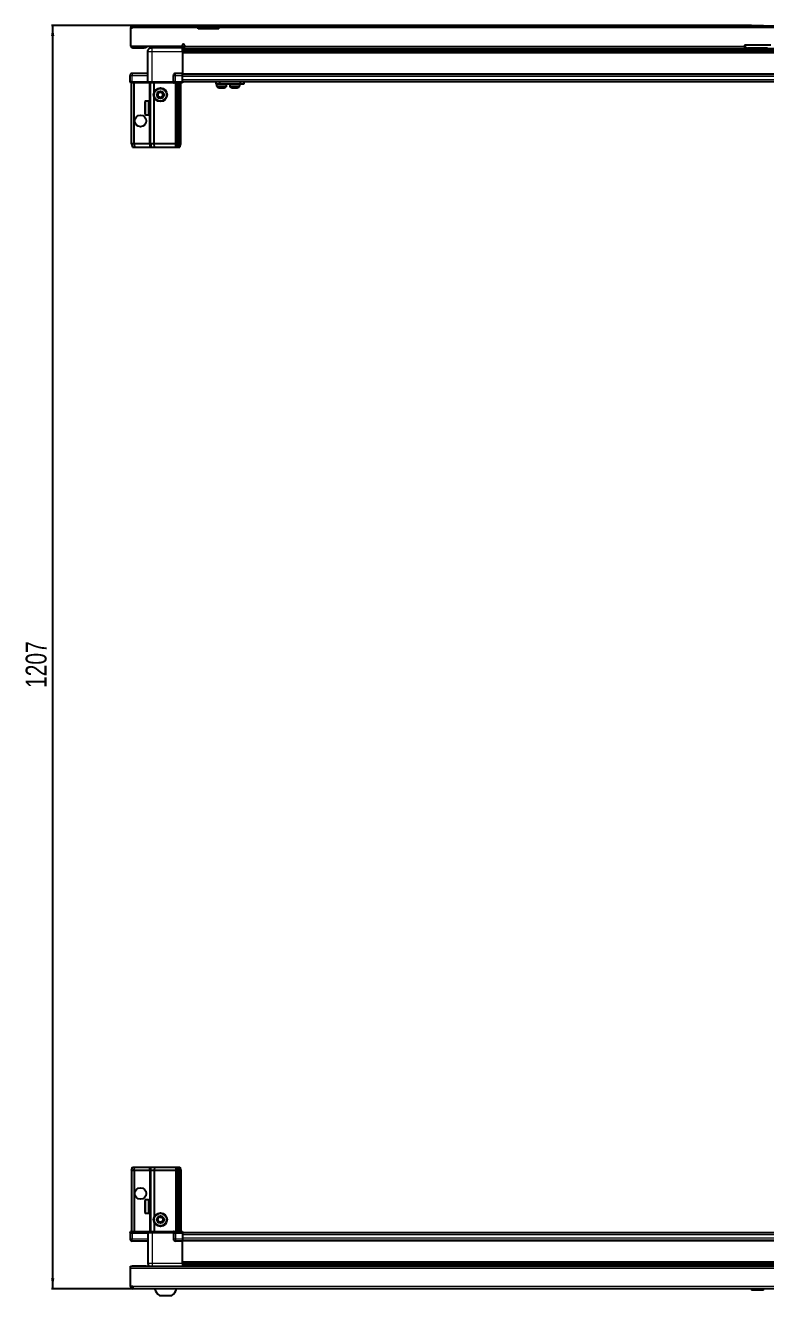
# Model space of a CAD drawing. Header units: millimetres. Extents: x 1315 to 5509, y -845 to 1863.
# Drawn here: x 1371 to 2078, y -845 to 369 of the extents above; entities that cross this region are included whole.
import ezdxf

# ---------------------------------------------------------------- set-up
doc = ezdxf.new("R2010")
doc.units = ezdxf.units.MM
doc.layers.add('FORMAT', color=7, linetype='Continuous')
doc.styles.add('SLDTEXTSTYLE0', font='TXT', dxfattribs={"width": 0.75})
doc.dimstyles.new('SLDDIMSTYLE0', dxfattribs={"dimtxt": 20, "dimasz": 10, "dimexe": 0, "dimexo": 0.0625, "dimgap": 5, "dimtad": 2, "dimdec": 1, "dimrnd": 1e-09, "dimzin": 12, "dimdsep": 46, "dimtxsty": 'SLDTEXTSTYLE0', "dimsah": 1, "dimcen": 0.09, "dimadec": 0, "dimazin": 3, "dimtfac": 1, "dimtofl": 0, "dimtmove": 0, "dimatfit": 3, "dimfxl": 0, "dimfrac": 2, "dimtolj": 1, "dimtzin": 12, "dimarcsym": 0})

# ---------------------------------------------------------------- blocks, each defined once
blk = doc.blocks.new('_D_10')
at = {"layer": 'FORMAT'}
for p, q in [((2065, 368.6), (1395.8, 368.6)), ((1396.8, 368.6), (1396.8, -838.4)), ((1473.4, -838.4), (1395.8, -838.4))]:
    blk.add_line(p, q, dxfattribs=at)
for points in [[(1396.8, 368.6), (1395.3, 358.6), (1398.4, 358.6)], [(1396.8, -838.4), (1398.4, -828.4), (1395.3, -828.4)]]:
    blk.add_solid(points, dxfattribs=at)
at = {"layer": 'FORMAT', "insert": (1371, -264.4), "char_height": 20, "attachment_point": 1, "rotation": 90, "style": 'SLDTEXTSTYLE0'}
blk.add_mtext('1207', dxfattribs=at)

msp = doc.modelspace()

# ---------------------------------------------------------------- linework, layer by layer
at = {"color": 7, "linetype": 'Continuous', "lineweight": 25}
for p, q in [((1472.32, 366.24), (1471.32, 366.24)), ((1471.32, 366.24), (1471.32, 365.34)), ((1471.32, 365.34), (1471.32, 348.84)), ((1472.32, 365.34), (1471.32, 365.34)), ((1472.32, 366.24), (1472.32, 365.34)), ((1472.92, 368.34), (1535.82, 368.34)), ((1496.18, 368.64), (1496.18, 368.34)), ((1496.18, 368.64), (1507.75, 368.64)), ((1507.75, 368.34), (1507.75, 368.64)), ((1535.82, 366.24), (1535.82, 368.34)), ((1535.82, 368.34), (1545.82, 368.34)), ((1545.82, 366.84), (1535.82, 366.84)), ((1535.82, 365.34), (1535.82, 366.24)), ((1555.82, 365.34), (1535.82, 365.34)), ((1545.82, 368.34), (1555.82, 368.34)), ((1555.82, 366.84), (1545.82, 366.84)), ((1555.82, 368.34), (2585.82, 368.34)), ((1555.82, 368.34), (1555.82, 366.24)), ((1555.82, 365.34), (1555.82, 366.24)), ((2065.03, 368.64), (2065.03, 368.34)), ((2065.03, 368.64), (2076.6, 368.64)), ((2076.6, 368.34), (2076.6, 368.64)), ((1471.32, 348.84), (1520.82, 348.84)), ((1473.42, 347.34), (1484.32, 347.34)), ((1486.32, 347.34), (1484.32, 347.34)), ((1486.32, 348.84), (1486.32, 347.34)), ((1487.82, 314.84), (1487.82, 343.84)), ((1491.57, 348.84), (1491.57, 347.34)), ((1520.82, 347.34), (1491.82, 347.34)), ((1518.07, 347.34), (1518.07, 348.84)), ((1520.82, 348.84), (1520.82, 349.69)), ((1520.82, 348.84), (1520.82, 347.34)), ((1520.82, 346.69), (1544.7, 346.69)), ((2620.82, 344.9), (1520.82, 344.9)), ((2620.82, 344.86), (1520.82, 344.86)), ((1520.82, 343.84), (1520.82, 322.84)), ((1522.82, 349.69), (1522.82, 348.94)), ((1522.82, 346.84), (1522.82, 348.94)), ((1522.82, 346.84), (2058.32, 346.84)), ((1539.32, 346.84), (1539.32, 346.69)), ((1539.48, 346.84), (1539.48, 346.69)), ((1539.69, 346.84), (1539.69, 346.69)), ((1540.24, 346.84), (1540.24, 346.69)), ((1540.65, 346.84), (1540.65, 346.69)), ((1541.54, 346.84), (1541.54, 346.69)), ((1542.13, 346.84), (1542.13, 346.69)), ((1543.26, 346.84), (1543.26, 346.69)), ((1543.96, 346.84), (1543.96, 346.69)), ((1544.7, 346.69), (1545.24, 346.69)), ((1545.24, 346.84), (1545.24, 346.69)), ((1545.24, 346.69), (1545.97, 346.69)), ((1545.24, 346.69), (1545.24, 346.69)), ((1545.43, 346.84), (1545.43, 346.69)), ((1545.93, 346.84), (1545.93, 346.69)), ((1545.97, 346.69), (1545.98, 346.69)), ((1545.98, 346.84), (1545.98, 346.69)), ((1545.98, 346.69), (1546.94, 346.69)), ((1546.94, 346.69), (2594.7, 346.69)), ((1547.27, 346.84), (1547.27, 346.69)), ((1547.28, 346.84), (1547.28, 346.69)), ((1547.98, 346.84), (1547.98, 346.69)), ((1549.15, 346.84), (1549.15, 346.69)), ((1549.77, 346.84), (1549.77, 346.69)), ((1550.71, 346.84), (1550.71, 346.69)), ((1551.17, 346.84), (1551.17, 346.69)), ((1551.8, 346.84), (1551.8, 346.69)), ((1552.05, 346.84), (1552.05, 346.69)), ((1552.29, 346.84), (1552.29, 346.69)), ((1552.32, 346.84), (1552.32, 346.69)), ((2083.32, 349.84), (2058.32, 349.84)), ((2058.32, 349.84), (2058.32, 348.94)), ((2058.32, 348.94), (2058.32, 346.84)), ((2080.32, 346.84), (2061.32, 346.84)), ((1470.82, 314.84), (1470.82, 320.84)), ((1487.82, 322.84), (1472.82, 322.84)), ((1512.32, 314.84), (1512.32, 320.84)), ((1520.82, 322.84), (1514.32, 322.84)), ((1520.82, 320.84), (1520.82, 322.84)), ((1520.82, 322.19), (2620.82, 322.19)), ((1520.82, 314.84), (1520.82, 320.84)), ((1470.82, 314.84), (1470.82, 314.51)), ((1470.82, 314.84), (1470.82, 314.84)), ((1470.82, 314.84), (1470.82, 314.51)), ((1472.82, 314.84), (1470.82, 314.84)), ((1470.82, 314.51), (1471.32, 313.64)), ((1470.82, 314.51), (1471.32, 313.64)), ((1471.32, 313.64), (1472.82, 313.64)), ((1472.32, 255.34), (1472.32, 313.64)), ((1472.82, 314.84), (1487.62, 314.84)), ((1487.62, 313.64), (1472.82, 313.64)), ((1474.82, 255.34), (1474.82, 313.64)), ((1487.62, 314.84), (1487.82, 314.84)), ((1487.82, 313.64), (1487.62, 313.64)), ((1487.82, 314.84), (1487.82, 313.64)), ((1487.82, 314.84), (1491.82, 314.84)), ((1491.82, 313.64), (1487.82, 313.64)), ((1490.32, 255.34), (1490.32, 313.64)), ((1491.82, 314.84), (1512.12, 314.84)), ((1512.12, 313.64), (1491.82, 313.64)), ((1493.82, 304.84), (1493.82, 313.64)), ((1512.12, 314.84), (1512.32, 314.84)), ((1512.32, 313.64), (1512.12, 313.64)), ((1512.32, 314.84), (1512.32, 313.64)), ((1514.32, 314.84), (1512.32, 314.84)), ((1512.32, 314.84), (1514.32, 314.84)), ((1512.32, 313.64), (1513, 313.64)), ((1520.82, 313.64), (1513, 313.64)), ((1514.32, 314.84), (1520.82, 314.84)), ((1514.32, 314.51), (1520.82, 314.51)), ((1515.32, 255.34), (1515.32, 313.64)), ((1516.32, 255.34), (1516.32, 313.64)), ((1517.82, 255.34), (1517.82, 313.64)), ((1519.32, 255.34), (1519.32, 313.64)), ((1520.82, 314.99), (2620.82, 314.99)), ((1520.82, 314.84), (1520.82, 314.51)), ((1520.82, 314.51), (1520.82, 313.64)), ((1553.27, 312.49), (1553.27, 314.99)), ((1556.27, 312.49), (1553.27, 312.49)), ((1553.62, 312.49), (1553.62, 310.58)), ((1556.27, 314.99), (1556.27, 312.49)), ((1576.47, 312.49), (1556.27, 312.49)), ((1563.12, 310.58), (1563.12, 312.49)), ((1566.07, 312.49), (1566.07, 310.58)), ((1566.12, 312.49), (1566.12, 310.58)), ((1575.62, 310.58), (1575.62, 312.49)), ((1576.47, 312.49), (1576.47, 314.99)), ((1579.47, 312.49), (1576.47, 312.49)), ((1579.47, 314.99), (1579.47, 312.49)), ((1485.12, 284.14), (1485.12, 295.54)), ((1488.82, 296.34), (1485.92, 296.34)), ((1488.32, 296.25), (1488.82, 296.25)), ((1488.32, 296.25), (1488.32, 296.08)), ((1488.32, 296.08), (1488.82, 296.08)), ((1488.32, 295.59), (1488.82, 295.59)), ((1488.32, 295.59), (1488.32, 295.21)), ((1488.32, 295.21), (1488.82, 295.21)), ((1488.32, 294.38), (1488.82, 294.38)), ((1488.32, 294.38), (1488.32, 293.82)), ((1488.32, 293.82), (1488.82, 293.82)), ((1488.32, 292.72), (1488.82, 292.72)), ((1488.32, 292.72), (1488.32, 292.04)), ((1488.32, 292.04), (1488.82, 292.04)), ((1488.82, 296.25), (1488.82, 296.34)), ((1488.82, 296.08), (1488.82, 296.25)), ((1488.82, 295.59), (1488.82, 296.08)), ((1488.82, 295.21), (1488.82, 295.59)), ((1488.82, 294.38), (1488.82, 295.21)), ((1488.82, 293.82), (1488.82, 294.38)), ((1488.92, 294.24), (1488.82, 294.24)), ((1488.82, 292.72), (1488.82, 293.82)), ((1488.82, 292.04), (1488.82, 292.72)), ((1488.82, 290.77), (1488.82, 292.04)), ((1488.92, 292.73), (1488.92, 294.24)), ((1488.92, 285.44), (1488.92, 292.73)), ((1489.8, 293.15), (1489.32, 293.84)), ((1489.32, 285.84), (1489.32, 293.84)), ((1490.29, 293.84), (1489.8, 293.15)), ((1489.8, 286.53), (1489.8, 293.15)), ((1490.32, 293.84), (1490.29, 293.84)), ((1490.29, 285.84), (1490.29, 293.84)), ((1493.82, 255.34), (1493.82, 299.84)), ((1485.92, 283.34), (1488.82, 283.34)), ((1488.32, 290.77), (1488.82, 290.77)), ((1488.32, 290.77), (1488.32, 290.04)), ((1488.32, 290.47), (1488.82, 290.47)), ((1488.32, 290.04), (1488.82, 290.04)), ((1488.32, 288.74), (1488.82, 288.74)), ((1488.32, 288.74), (1488.32, 288.02)), ((1488.32, 288.61), (1488.82, 288.61)), ((1488.32, 288.02), (1488.82, 288.02)), ((1488.32, 286.82), (1488.82, 286.82)), ((1488.32, 286.82), (1488.32, 286.18)), ((1488.32, 286.18), (1488.82, 286.18)), ((1488.32, 285.19), (1488.82, 285.19)), ((1488.32, 285.19), (1488.32, 284.7)), ((1488.32, 284.7), (1488.82, 284.7)), ((1488.32, 284.01), (1488.82, 284.01)), ((1488.32, 284.01), (1488.32, 283.72)), ((1488.32, 283.72), (1488.82, 283.72)), ((1488.32, 283.41), (1488.82, 283.41)), ((1488.32, 283.41), (1488.32, 283.34)), ((1488.32, 283.34), (1488.82, 283.34)), ((1488.82, 290.47), (1488.82, 290.77)), ((1488.82, 288.74), (1488.82, 290.04)), ((1488.82, 288.02), (1488.82, 288.61)), ((1488.82, 286.82), (1488.82, 288.02)), ((1488.82, 286.18), (1488.82, 286.82)), ((1488.82, 285.19), (1488.82, 286.18)), ((1488.82, 285.44), (1488.92, 285.44)), ((1488.82, 284.7), (1488.82, 285.19)), ((1488.82, 284.01), (1488.82, 284.7)), ((1488.82, 283.72), (1488.82, 284.01)), ((1488.82, 283.41), (1488.82, 283.72)), ((1488.82, 283.34), (1488.82, 283.41)), ((1488.82, 283.34), (1488.82, 283.34)), ((1489.32, 285.84), (1489.8, 286.53)), ((1489.8, 286.53), (1490.29, 285.84)), ((1490.29, 285.84), (1490.32, 285.84)), ((1474.82, 255.34), (1472.32, 255.34)), ((1472.32, 255.34), (1473.12, 252.34)), ((1489.32, 255.34), (1474.82, 255.34)), ((1474.82, 255.34), (1474.97, 252.34)), ((1490.32, 255.34), (1489.32, 255.34)), ((1493.82, 255.34), (1490.32, 255.34)), ((1490.32, 255.34), (1491.12, 252.34)), ((1514.32, 255.34), (1493.82, 255.34)), ((1494.15, 252.34), (1493.82, 255.34)), ((1515.32, 255.34), (1514.32, 255.34)), ((1516.32, 255.34), (1515.32, 255.34)), ((1516.12, 252.34), (1515.32, 255.34)), ((1517.82, 255.34), (1516.32, 255.34)), ((1516.86, 252.34), (1516.32, 255.34)), ((1517.36, 252.34), (1517.82, 255.34)), ((1519.32, 255.34), (1517.82, 255.34)), ((1518.52, 252.34), (1519.32, 255.34)), ((1473.12, 252.34), (1474.97, 252.34)), ((1474.97, 252.34), (1489.32, 252.34)), ((1489.32, 252.34), (1491.12, 252.34)), ((1491.12, 252.34), (1494.15, 252.34)), ((1494.15, 252.34), (1514.32, 252.34)), ((1514.32, 252.34), (1516.12, 252.34)), ((1516.12, 252.34), (1516.86, 252.34)), ((1516.86, 252.34), (1517.36, 252.34)), ((1517.36, 252.34), (1518.52, 252.34)), ((1472.32, -725.36), (1473.12, -722.36)), ((1472.32, -725.36), (1472.32, -783.66)), ((1474.82, -725.36), (1472.32, -725.36)), ((1473.12, -722.36), (1474.97, -722.36)), ((1474.82, -725.36), (1474.97, -722.36)), ((1474.82, -725.36), (1474.82, -783.66)), ((1489.32, -725.36), (1474.82, -725.36)), ((1474.97, -722.36), (1489.32, -722.36)), ((1489.32, -722.36), (1491.12, -722.36)), ((1490.32, -725.36), (1489.32, -725.36)), ((1490.32, -725.36), (1491.12, -722.36)), ((1493.82, -725.36), (1490.32, -725.36)), ((1490.32, -725.36), (1490.32, -783.66)), ((1491.12, -722.36), (1494.15, -722.36)), ((1494.15, -722.36), (1493.82, -725.36)), ((1493.82, -725.36), (1493.82, -769.86)), ((1514.32, -725.36), (1493.82, -725.36)), ((1494.15, -722.36), (1514.32, -722.36)), ((1514.32, -722.36), (1516.12, -722.36)), ((1515.32, -725.36), (1514.32, -725.36)), ((1516.12, -722.36), (1515.32, -725.36)), ((1515.32, -725.36), (1515.32, -783.66)), ((1516.32, -725.36), (1515.32, -725.36)), ((1516.12, -722.36), (1516.86, -722.36)), ((1516.86, -722.36), (1516.32, -725.36)), ((1516.32, -725.36), (1516.32, -783.66)), ((1517.82, -725.36), (1516.32, -725.36)), ((1516.86, -722.36), (1517.36, -722.36)), ((1517.36, -722.36), (1517.82, -725.36)), ((1517.36, -722.36), (1518.52, -722.36)), ((1517.82, -725.36), (1517.82, -783.66)), ((1519.32, -725.36), (1517.82, -725.36)), ((1518.52, -722.36), (1519.32, -725.36)), ((1519.32, -725.36), (1519.32, -783.66)), ((1485.12, -765.56), (1485.12, -754.16)), ((1488.32, -753.36), (1485.92, -753.36)), ((1488.32, -753.36), (1488.32, -753.37)), ((1488.32, -753.37), (1488.82, -753.37)), ((1488.32, -753.55), (1488.82, -753.55)), ((1488.32, -753.55), (1488.32, -753.77)), ((1488.32, -753.77), (1488.82, -753.77)), ((1488.32, -754.35), (1488.82, -754.35)), ((1488.32, -754.35), (1488.32, -754.77)), ((1488.32, -754.77), (1488.82, -754.77)), ((1488.32, -755.68), (1488.82, -755.68)), ((1488.32, -755.68), (1488.32, -756.27)), ((1488.32, -756.27), (1488.82, -756.27)), ((1488.32, -757.42), (1488.82, -757.42)), ((1488.32, -757.42), (1488.32, -758.12)), ((1488.32, -758.12), (1488.82, -758.12)), ((1488.32, -759.41), (1488.82, -759.41)), ((1488.32, -759.41), (1488.32, -760.14)), ((1488.32, -759.55), (1488.82, -759.55)), ((1488.32, -760.05), (1488.82, -760.05)), ((1488.32, -760.14), (1488.82, -760.14)), ((1488.32, -761.43), (1488.82, -761.43)), ((1488.32, -761.43), (1488.32, -762.14)), ((1488.32, -762.14), (1488.82, -762.14)), ((1488.32, -763.3), (1488.82, -763.3)), ((1488.32, -763.3), (1488.32, -763.91)), ((1488.32, -763.91), (1488.82, -763.91)), ((1488.82, -753.55), (1488.82, -753.37)), ((1488.82, -753.77), (1488.82, -753.55)), ((1488.82, -754.35), (1488.82, -753.77)), ((1488.82, -754.77), (1488.82, -754.35)), ((1488.82, -755.68), (1488.82, -754.77)), ((1488.92, -755.46), (1488.82, -755.46)), ((1488.82, -756.27), (1488.82, -755.68)), ((1488.82, -757.42), (1488.82, -756.27)), ((1488.82, -758.12), (1488.82, -757.42)), ((1488.82, -759.41), (1488.82, -758.12)), ((1488.82, -759.55), (1488.82, -759.41)), ((1488.82, -760.14), (1488.82, -760.05)), ((1488.82, -761.43), (1488.82, -760.14)), ((1488.82, -762.14), (1488.82, -761.43)), ((1488.82, -763.3), (1488.82, -762.14)), ((1488.82, -763.91), (1488.82, -763.3)), ((1488.82, -764.84), (1488.82, -763.91)), ((1488.82, -764.26), (1488.92, -764.26)), ((1488.92, -764.26), (1488.92, -755.46)), ((1489.8, -756.55), (1489.32, -755.86)), ((1489.32, -763.86), (1489.32, -755.86)), ((1489.32, -763.86), (1489.8, -763.17)), ((1490.29, -755.86), (1489.8, -756.55)), ((1489.8, -763.17), (1489.8, -756.55)), ((1489.8, -763.17), (1490.29, -763.86)), ((1490.32, -755.86), (1490.29, -755.86)), ((1490.29, -763.86), (1490.29, -755.86)), ((1490.29, -763.86), (1490.32, -763.86)), ((1485.92, -766.36), (1488.32, -766.36)), ((1488.32, -764.84), (1488.82, -764.84)), ((1488.32, -764.84), (1488.32, -765.28)), ((1488.32, -765.28), (1488.82, -765.28)), ((1488.32, -765.89), (1488.82, -765.89)), ((1488.32, -765.89), (1488.32, -766.12)), ((1488.32, -766.12), (1488.82, -766.12)), ((1488.32, -766.34), (1488.82, -766.34)), ((1488.32, -766.34), (1488.32, -766.36)), ((1488.32, -766.35), (1488.82, -766.35)), ((1488.82, -765.28), (1488.82, -764.84)), ((1488.82, -765.89), (1488.82, -765.28)), ((1488.82, -766.12), (1488.82, -765.89)), ((1488.82, -766.34), (1488.82, -766.12)), ((1488.82, -766.35), (1488.82, -766.34)), ((1493.82, -774.86), (1493.82, -783.66)), ((1471.32, -783.66), (1470.82, -784.53)), ((1470.82, -784.86), (1470.82, -784.53)), ((1470.82, -784.86), (1472.82, -784.86)), ((1470.82, -784.86), (1470.82, -790.86)), ((1472.82, -783.66), (1471.32, -783.66)), ((1472.82, -783.66), (1487.62, -783.66)), ((1487.62, -784.86), (1472.82, -784.86)), ((1472.82, -784.86), (1487.62, -784.86)), ((1487.62, -783.66), (1487.82, -783.66)), ((1487.82, -784.86), (1487.62, -784.86)), ((1487.82, -784.86), (1487.82, -783.66)), ((1487.82, -783.66), (1491.82, -783.66)), ((1491.82, -784.86), (1487.82, -784.86)), ((1487.82, -784.86), (1487.82, -813.86)), ((1491.82, -783.66), (1512.12, -783.66)), ((1512.12, -784.86), (1491.82, -784.86)), ((1512.12, -783.66), (1512.32, -783.66)), ((1512.32, -784.86), (1512.12, -784.86)), ((1512.32, -784.86), (1512.32, -783.66)), ((1513, -783.66), (1512.32, -783.66)), ((1512.32, -784.86), (1514.32, -784.86)), ((1512.32, -784.86), (1512.32, -790.86)), ((1513, -783.66), (1520.82, -783.66)), ((1520.82, -784.53), (1514.32, -784.53)), ((1520.82, -784.86), (1514.32, -784.86)), ((1514.32, -784.86), (1520.82, -784.86)), ((1520.82, -783.66), (1520.82, -784.53)), ((1520.82, -784.53), (1520.82, -784.53)), ((1520.82, -784.86), (1520.82, -784.53)), ((1520.82, -784.86), (1520.82, -784.86)), ((1520.82, -784.86), (1520.82, -790.86)), ((2620.82, -785.01), (1520.82, -785.01)), ((1487.82, -792.86), (1472.82, -792.86)), ((1520.82, -792.86), (1514.32, -792.86)), ((1520.82, -790.86), (1520.82, -792.86)), ((2620.82, -792.21), (1520.82, -792.21)), ((1520.82, -813.86), (1520.82, -792.86)), ((1471.32, -818.96), (1471.32, -816.86)), ((1471.32, -816.86), (2670.32, -816.86)), ((1471.32, -836.26), (1471.32, -818.96)), ((1486.32, -816.76), (1473.42, -816.76)), ((1486.32, -816.76), (1486.32, -816.86)), ((1520.82, -814.88), (2620.82, -814.88)), ((1520.82, -814.92), (2620.82, -814.92)), ((1544.7, -816.71), (1520.82, -816.71)), ((1539.32, -816.86), (1539.32, -816.71)), ((1539.36, -816.86), (1539.36, -816.71)), ((1539.63, -816.86), (1539.63, -816.71)), ((1539.89, -816.86), (1539.89, -816.71)), ((1540.54, -816.86), (1540.54, -816.71)), ((1541.01, -816.86), (1541.01, -816.71)), ((1541.97, -816.86), (1541.97, -816.71)), ((1542.59, -816.86), (1542.59, -816.71)), ((1543.78, -816.86), (1543.78, -816.71)), ((1544.44, -816.86), (1544.44, -816.71)), ((1544.49, -816.86), (1544.49, -816.71)), ((1545.79, -816.71), (1544.7, -816.71)), ((1546.52, -816.71), (1545.79, -816.71)), ((1545.79, -816.86), (1545.79, -816.71)), ((1545.79, -816.71), (1545.79, -816.71)), ((1545.8, -816.86), (1545.8, -816.71)), ((1546.3, -816.86), (1546.3, -816.71)), ((1546.52, -816.86), (1546.52, -816.71)), ((1546.94, -816.71), (1546.52, -816.71)), ((1546.52, -816.71), (1546.52, -816.71)), ((2594.7, -816.71), (1546.94, -816.71)), ((1547.8, -816.86), (1547.8, -816.71)), ((1548.49, -816.86), (1548.49, -816.71)), ((1549.61, -816.86), (1549.61, -816.71)), ((1550.19, -816.86), (1550.19, -816.71)), ((1551.06, -816.86), (1551.06, -816.71)), ((1551.46, -816.86), (1551.46, -816.71)), ((1551.99, -816.86), (1551.99, -816.71)), ((1552.18, -816.86), (1552.18, -816.71)), ((1552.32, -816.86), (1552.32, -816.71)), ((1473.42, -836.26), (1471.32, -836.26)), ((1473.42, -836.26), (1473.42, -838.36)), ((2668.22, -838.36), (1473.42, -838.36)), ((1498.82, -844.96), (1510.82, -844.96)), ((2066.02, -838.36), (2065.03, -839.34)), ((2065.03, -839.34), (2065.03, -839.86)), ((2076.6, -839.34), (2065.03, -839.34)), ((2076.6, -839.86), (2065.03, -839.86)), ((2076.6, -839.34), (2075.62, -838.36)), ((2076.6, -839.86), (2076.6, -839.34))]:
    msp.add_line(p, q, dxfattribs=at)
at = {"color": 8, "linetype": 'Continuous', "lineweight": 18}
for p, q in [((1535.82, 366.24), (1472.32, 366.24)), ((1545.82, 366.84), (1545.82, 368.34)), ((2585.82, 366.24), (1555.82, 366.24)), ((1473.42, 348.84), (1473.42, 347.34)), ((1484.32, 347.34), (1484.32, 348.84)), ((1491.82, 343.84), (1520.82, 343.84)), ((1491.82, 314.84), (1491.82, 343.84)), ((1520.82, 347.34), (1522.82, 347.34)), ((2620.82, 346.1), (1520.82, 346.1)), ((1520.82, 343.66), (2620.82, 343.66)), ((2620.82, 342.24), (1520.82, 342.24)), ((1522.82, 348.94), (2058.32, 348.94)), ((2058.32, 347.34), (2059.66, 347.34)), ((1470.82, 320.84), (1472.82, 320.84)), ((1472.82, 322.84), (1472.82, 320.84)), ((1472.82, 320.84), (1487.82, 320.84)), ((1472.82, 314.84), (1472.82, 320.84)), ((1512.32, 320.84), (1514.32, 320.84)), ((1514.32, 320.84), (1514.32, 322.84)), ((1514.32, 320.84), (1520.82, 320.84)), ((1514.32, 314.84), (1514.32, 320.84)), ((1520.82, 322.84), (2620.82, 322.84)), ((1520.82, 320.19), (2620.82, 320.19)), ((1520.82, 316.99), (2620.82, 316.99)), ((1472.82, 314.84), (1472.82, 313.64)), ((1487.62, 313.64), (1487.62, 314.84)), ((1489.32, 293.84), (1489.32, 313.64)), ((1491.82, 314.84), (1491.82, 313.64)), ((1512.12, 313.64), (1512.12, 314.84)), ((1514.32, 314.84), (1514.32, 314.51)), ((1514.32, 255.34), (1514.32, 313.64)), ((1563.12, 310.58), (1553.62, 310.58)), ((1562.93, 310.21), (1553.81, 310.21)), ((1566.12, 310.58), (1566.07, 310.58)), ((1575.62, 310.58), (1566.12, 310.58)), ((1566.31, 310.21), (1566.26, 310.21)), ((1575.43, 310.21), (1566.31, 310.21)), ((1485.92, 283.34), (1485.92, 296.34)), ((1489.32, 255.34), (1489.32, 285.84)), ((1489.32, 255.34), (1489.32, 252.34)), ((1514.32, 252.34), (1514.32, 255.34)), ((1489.32, -725.36), (1489.32, -722.36)), ((1489.32, -725.36), (1489.32, -755.86)), ((1514.32, -722.36), (1514.32, -725.36)), ((1514.32, -725.36), (1514.32, -783.66)), ((1485.92, -766.36), (1485.92, -753.36)), ((1489.32, -763.86), (1489.32, -783.66)), ((1472.82, -784.86), (1472.82, -783.66)), ((1472.82, -784.86), (1472.82, -790.86)), ((1487.62, -784.86), (1487.62, -783.66)), ((1491.82, -784.86), (1491.82, -783.66)), ((1491.82, -784.86), (1491.82, -813.86)), ((1512.12, -784.86), (1512.12, -783.66)), ((1514.32, -784.86), (1514.32, -784.53)), ((1514.32, -784.86), (1514.32, -790.86)), ((1520.82, -784.86), (1520.82, -784.53)), ((2620.82, -787.01), (1520.82, -787.01)), ((1470.82, -790.86), (1472.82, -790.86)), ((1472.82, -790.86), (1487.82, -790.86)), ((1472.82, -792.86), (1472.82, -790.86)), ((1512.32, -790.86), (1514.32, -790.86)), ((1514.32, -790.86), (1520.82, -790.86)), ((1514.32, -790.86), (1514.32, -792.86)), ((2620.82, -790.21), (1520.82, -790.21)), ((2620.82, -792.86), (1520.82, -792.86)), ((1520.82, -812.26), (2620.82, -812.26)), ((2670.32, -818.96), (1471.32, -818.96)), ((1473.42, -816.86), (1473.42, -816.76)), ((1491.82, -813.86), (1520.82, -813.86)), ((2620.82, -813.68), (1520.82, -813.68)), ((1520.82, -816.12), (2620.82, -816.12)), ((2668.22, -836.26), (1473.42, -836.26))]:
    msp.add_line(p, q, dxfattribs=at)
at = {"color": 7, "linetype": 'Continuous', "lineweight": 25, "flags": 128}
msp.add_lwpolyline([(1473.42, -816.76), (1473.01, -816.8), (1472.78, -816.86)], dxfattribs=at)
at = {"color": 7, "linetype": 'Continuous', "lineweight": 25}
for centre, radius in [((1499.82, 302.34), 6.5), ((1499.82, 302.34), 3.46), ((1480.82, 277.34), 5.5), ((1480.82, -747.36), 5.5), ((1499.82, -772.36), 6.5), ((1499.82, -772.36), 3.46)]:
    msp.add_circle(centre, radius, dxfattribs=at)
at = {"color": 8, "linetype": 'Continuous', "lineweight": 18}
for centre in [(1499.82, 302.34), (1499.82, -772.36)]:
    msp.add_circle(centre, 5.7, dxfattribs=at)
at = {"color": 7, "linetype": 'Continuous', "lineweight": 25}
for centre, radius, start, end in [((1473.42, 349.44), 2.1, 196.60155, 270), ((1521.82, 349.69), 1, 0, 180), ((2061.32, 349.84), 3, 180, 270), ((1472.82, 320.84), 2, 90, 180), ((1514.32, 320.84), 2, 90, 180), ((1499.82, 302.34), 2.5, 134.92207, 194.92207), ((1499.82, 302.34), 2.5, 74.92207, 134.92207), ((1499.82, 302.34), 2.5, 14.92207, 74.92207), ((1554.07, 310.58), 0.45, 180, 235.28209), ((1558.37, 316.79), 8, 235.28209, 258.9392), ((1558.37, 316.79), 8, 281.00757, 304.71791), ((1562.67, 310.58), 0.45, 304.71791, 0), ((1566.52, 310.58), 0.45, 180, 235.28209), ((1566.57, 310.58), 0.45, 180, 235.28209), ((1570.82, 316.79), 8, 235.28209, 256.54113), ((1570.87, 316.79), 8, 235.28209, 259.06255), ((1570.87, 316.79), 8, 280.87532, 304.71791), ((1575.17, 310.58), 0.45, 304.71791, 0), ((1485.92, 295.54), 0.8, 90, 180), ((1489.32, 294.24), 0.4, 180, 270), ((1499.82, 302.34), 2.5, 194.92207, 254.92207), ((1499.82, 302.34), 2.5, 254.92207, 314.92207), ((1499.82, 302.34), 2.5, 314.92207, 14.92207), ((1485.92, 284.14), 0.8, 180, 270), ((1489.32, 285.44), 0.4, 90, 180), ((1485.92, -754.16), 0.8, 90, 180), ((1489.32, -755.46), 0.4, 180, 270), ((1489.32, -764.26), 0.4, 90, 180), ((1485.92, -765.56), 0.8, 180, 270), ((1499.82, -772.36), 2.5, 147.37605, 207.37605), ((1499.82, -772.36), 2.5, 207.37605, 267.37605), ((1499.82, -772.36), 2.5, 87.37605, 147.37605), ((1499.82, -772.36), 2.5, 267.37605, 327.37605), ((1499.82, -772.36), 2.5, 27.37605, 87.37605), ((1499.82, -772.36), 2.5, 327.37605, 27.37605), ((1472.82, -790.86), 2, 180, 270), ((1514.32, -790.86), 2, 180, 270), ((1473.42, -836.26), 2.1, 180, 270), ((1473.42, -836.26), 0.6, 180, 270), ((1505.84, -835.34), 11.91, 194.70035, 233.8734), ((1503.8, -835.34), 11.91, 306.1266, 345.29965)]:
    msp.add_arc(centre, radius, start, end, dxfattribs=at)
for centre, start_param, end_param in [((1514.32, 311.04), 0, 0.7227342), ((1514.32, -781.06), 2.4188584, 3.1415927)]:
    msp.add_ellipse(centre, major_axis=(0, 3.46), ratio=0.5773503, start_param=start_param, end_param=end_param, dxfattribs=at)
for points, knots in [([(1472.95, 368.25), (1472.86, 368.24), (1472.53, 368.2), (1472.03, 367.86), (1471.57, 367.31), (1471.35, 366.73), (1471.33, 366.37), (1471.32, 366.24)], [0, 0, 0, 0, 0.09796676, 0.35374469, 0.6095195, 0.86529422, 1, 1, 1, 1]), ([(1472.32, 366.24), (1472.37, 366.49), (1472.46, 366.99), (1472.59, 367.63), (1472.72, 368.09), (1472.83, 368.31), (1472.9, 368.33), (1472.92, 368.34)], [0, 0, 0, 0, 0.2302553, 0.4485219, 0.6667858, 0.8850496, 1, 1, 1, 1]), ([(1487.82, 343.84), (1487.87, 344.28), (1487.94, 344.96), (1488.38, 345.77), (1488.83, 346.33), (1489.39, 346.79), (1490.2, 347.22), (1490.88, 347.29), (1491.32, 347.34)], [0, 0, 0, 0, 0.2394568, 0.3683607, 0.5, 0.6316393, 0.7605432, 1, 1, 1, 1]), ([(1491.82, 347.34), (1491.75, 347.34), (1491.62, 347.34), (1491.46, 347.34), (1491.34, 347.34), (1491.33, 347.34), (1491.32, 347.34)], [0, 0, 0, 0, 0.2493943, 0.5003335, 0.7501667, 1, 1, 1, 1]), ([(1520.82, 343.84), (1520.82, 344.23), (1520.82, 345.02), (1520.82, 346.07), (1520.82, 346.86), (1520.82, 347.28), (1520.82, 347.32), (1520.82, 347.34)], [0, 0, 0, 0, 0.2146939, 0.4293877, 0.6440816, 0.8587754, 1, 1, 1, 1]), ([(1497.03, 303.09), (1497.4, 303.46), (1498.08, 304.14), (1498.76, 304.81), (1499.08, 305.13)], [0, 0, 0, 0, 0.5346859, 1, 1, 1, 1]), ([(1499.08, 305.13), (1499.57, 305), (1500.51, 304.74), (1501.43, 304.5), (1501.86, 304.38)], [0, 0, 0, 0, 0.5346859, 1, 1, 1, 1]), ([(1501.86, 304.38), (1501.9, 304.26), (1502.05, 303.68), (1502.31, 302.72), (1502.52, 301.92), (1502.61, 301.59)], [0, 0, 0, 0, 0.1331247, 0.6370994, 1, 1, 1, 1]), ([(1556.87, 308.94), (1556.87, 308.93), (1556.87, 308.93), (1556.73, 308.96), (1556.55, 309.02), (1556.4, 309.07), (1556.33, 309.1), (1556.32, 309.11), (1556.32, 309.11), (1556.33, 309.11), (1556.35, 309.11), (1556.42, 309.1), (1556.71, 309.03), (1557.09, 308.96), (1557.51, 308.93), (1557.78, 308.95), (1557.94, 309.02), (1558.04, 309.09), (1558.11, 309.11), (1558.14, 309.11), (1558.16, 309.11), (1558.18, 309.11), (1558.22, 309.11), (1558.32, 309.07), (1558.48, 309.01), (1558.7, 308.95), (1559, 308.93), (1559.34, 308.95), (1559.65, 309), (1559.89, 309.05), (1560.01, 309.08), (1560.09, 309.09), (1560.14, 309.11), (1560.18, 309.11), (1560.2, 309.11), (1560.2, 309.11), (1560.2, 309.11)], [0, 0, 0, 0, 0.0260981, 0.0798373, 0.1372046, 0.1783571, 0.1990393, 0.2033396, 0.2076895, 0.2107229, 0.2145438, 0.2214795, 0.2486016, 0.3557772, 0.404897, 0.4544227, 0.54605, 0.5914038, 0.5971187, 0.6013251, 0.6043817, 0.6074438, 0.6119905, 0.6242286, 0.6785193, 0.7597502, 0.8043048, 0.8490258, 0.923625, 0.9513598, 0.9687075, 0.9799959, 0.9911421, 0.9954732, 0.998845, 1, 1, 1, 1]), ([(1560.2, 309.11), (1560.21, 309.11), (1560.21, 309.11), (1560.22, 309.11), (1560.17, 309.07), (1560.03, 309.01), (1559.9, 308.95), (1559.84, 308.93), (1559.88, 308.94), (1559.9, 308.94)], [0, 0, 0, 0, 0.0151829, 0.0365363, 0.0956997, 0.3601423, 0.6752387, 0.8745348, 1, 1, 1, 1]), ([(1569.36, 308.94), (1569.36, 308.94), (1569.38, 308.93), (1569.24, 308.98), (1569.08, 309.04), (1568.96, 309.1), (1568.96, 309.11), (1568.96, 309.11), (1568.98, 309.11), (1569, 309.11), (1569.09, 309.09), (1569.43, 309.01), (1569.86, 308.94), (1570.29, 308.93), (1570.51, 308.96), (1570.68, 309.02), (1570.8, 309.07), (1570.88, 309.1), (1570.93, 309.11), (1570.95, 309.11), (1570.98, 309.11), (1571, 309.11), (1571.06, 309.1), (1571.19, 309.03), (1571.34, 308.96), (1571.65, 308.93), (1572.04, 308.95), (1572.42, 309.02), (1572.72, 309.09), (1572.83, 309.11), (1572.85, 309.11), (1572.86, 309.11), (1572.87, 309.11), (1572.87, 309.11), (1572.81, 309.07), (1572.63, 309.01), (1572.43, 308.95), (1572.39, 308.94), (1572.38, 308.94)], [0, 0, 0, 0, 0.0283629, 0.0806823, 0.1383562, 0.1672924, 0.1709175, 0.1737955, 0.1766977, 0.1800498, 0.1863992, 0.2130773, 0.319019, 0.3539804, 0.3992833, 0.4476446, 0.4823368, 0.4997721, 0.5033973, 0.5070643, 0.5096216, 0.5128427, 0.5186896, 0.5415539, 0.6319042, 0.6733129, 0.7150637, 0.7923067, 0.8305407, 0.8353583, 0.8389044, 0.8414812, 0.8440625, 0.8478955, 0.8582124, 0.9039802, 0.9724588, 1, 1, 1, 1]), ([(1497.78, 300.3), (1497.69, 300.64), (1497.48, 301.43), (1497.22, 302.39), (1497.06, 302.97), (1497.03, 303.09)], [0, 0, 0, 0, 0.3629006, 0.8668753, 1, 1, 1, 1]), ([(1500.56, 299.55), (1500.07, 299.69), (1499.13, 299.94), (1498.21, 300.19), (1497.78, 300.3)], [0, 0, 0, 0, 0.5346859, 1, 1, 1, 1]), ([(1502.61, 301.59), (1502.24, 301.23), (1501.56, 300.54), (1500.88, 299.87), (1500.56, 299.55)], [0, 0, 0, 0, 0.5346859, 1, 1, 1, 1]), ([(1496.94, -772.23), (1497.21, -771.79), (1497.73, -770.98), (1498.25, -770.17), (1498.49, -769.8)], [0, 0, 0, 0, 0.5346859, 1, 1, 1, 1]), ([(1498.26, -774.79), (1498.21, -774.68), (1497.93, -774.15), (1497.47, -773.26), (1497.09, -772.53), (1496.94, -772.23)], [0, 0, 0, 0, 0.1331247, 0.6370994, 1, 1, 1, 1]), ([(1501.15, -774.92), (1500.63, -774.9), (1499.67, -774.86), (1498.71, -774.81), (1498.26, -774.79)], [0, 0, 0, 0, 0.5346859, 1, 1, 1, 1]), ([(1498.49, -769.8), (1499.01, -769.82), (1499.97, -769.86), (1500.93, -769.91), (1501.38, -769.93)], [0, 0, 0, 0, 0.53468586, 1, 1, 1, 1]), ([(1502.7, -772.49), (1502.43, -772.93), (1501.91, -773.74), (1501.39, -774.55), (1501.15, -774.92)], [0, 0, 0, 0, 0.53468586, 1, 1, 1, 1]), ([(1501.38, -769.93), (1501.53, -770.23), (1501.91, -770.97), (1502.37, -771.85), (1502.65, -772.38), (1502.7, -772.49)], [0, 0, 0, 0, 0.3629006, 0.8668753, 1, 1, 1, 1]), ([(1487.82, -813.86), (1487.87, -814.3), (1487.94, -814.98), (1488.37, -815.79), (1488.83, -816.35), (1489.23, -816.71), (1489.5, -816.84), (1489.54, -816.86)], [0, 0, 0, 0, 0.36301846, 0.55843766, 0.75800394, 0.95757021, 1, 1, 1, 1]), ([(1520.82, -813.86), (1520.82, -814.26), (1520.82, -815.05), (1520.82, -816.06), (1520.82, -816.69), (1520.82, -816.85), (1520.82, -816.86)], [0, 0, 0, 0, 0.3255201, 0.6510403, 0.9765604, 1, 1, 1, 1])]:
    msp.add_open_spline(points, degree=3, knots=knots, dxfattribs=at)
at = {"color": 8, "linetype": 'Continuous', "lineweight": 18}
for points in [[(1487.82, 343.84), (1487.88, 343.84), (1488, 343.84), (1488.93, 343.84), (1490.25, 343.84), (1491.3, 343.84), (1491.82, 343.84)], [(1487.82, -813.86), (1487.88, -813.86), (1488, -813.86), (1488.93, -813.86), (1490.25, -813.86), (1491.3, -813.86), (1491.82, -813.86)]]:
    msp.add_open_spline(points, degree=3, dxfattribs=at)
for points, knots in [([(1491.82, 343.84), (1491.82, 344.28), (1491.82, 344.96), (1491.82, 345.77), (1491.82, 346.33), (1491.82, 346.79), (1491.82, 347.22), (1491.82, 347.29), (1491.82, 347.34)], [0, 0, 0, 0, 0.2394568, 0.3683607, 0.5, 0.6316393, 0.7605432, 1, 1, 1, 1]), ([(1491.82, -813.86), (1491.82, -814.3), (1491.82, -814.98), (1491.82, -815.79), (1491.82, -816.35), (1491.82, -816.71), (1491.82, -816.84), (1491.82, -816.86)], [0, 0, 0, 0, 0.3630185, 0.5584377, 0.7580039, 0.9575702, 1, 1, 1, 1])]:
    msp.add_open_spline(points, degree=3, knots=knots, dxfattribs=at)

# ---------------------------------------------------------------- dimensions: what is measured, and where the dimension line sits
at = {"layer": 'FORMAT'}
dim = msp.add_linear_dim(base=(1396.82, -838.36), p1=(2065.03, 368.64), p2=(1473.42, -838.36), angle=90, dimstyle='SLDDIMSTYLE0', dxfattribs=at)
dim.commit()
dim.dimension.update_dxf_attribs({"geometry": '_D_10', "text_midpoint": (1396.82, -234.86), "dimtype": 160})

doc.saveas('drawing.dxf')
